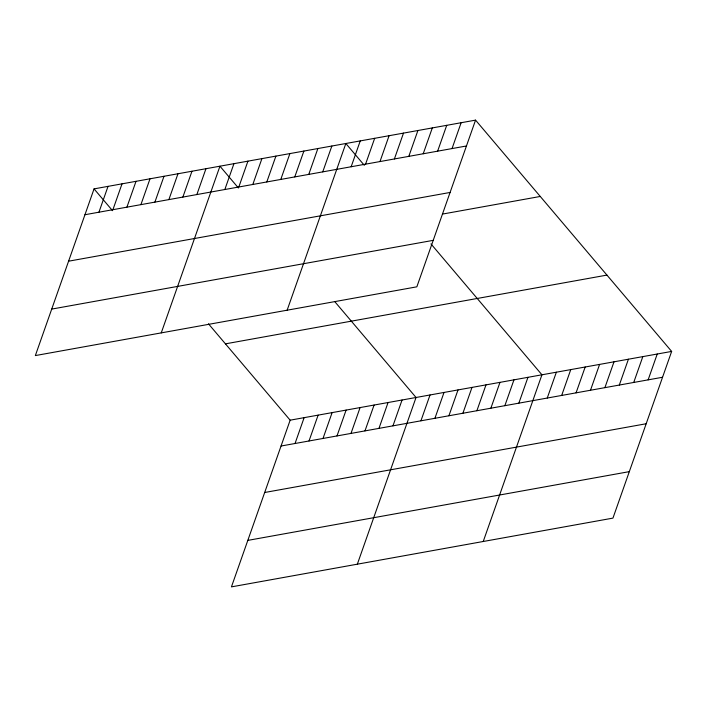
<?xml version="1.0" encoding="UTF-8"?>
<svg xmlns="http://www.w3.org/2000/svg" width="707" height="707" viewBox="0 0 707 707"><rect width="100%" height="100%" fill="white"/><g stroke="black" fill="none" stroke-linecap="round" stroke-linejoin="round"><path stroke-width="1.06" d="M94.049 188.884L35.35 355.577L416.847 286.821L475.555 120.128L94.049 188.884L112.546 210.686M98.936 212.206L108.038 186.356M112.926 209.679L122.028 183.838M126.915 207.16L136.018 181.319M140.905 204.641L150.008 178.8M154.895 202.122L163.997 176.273M168.885 199.595L177.978 173.754M182.874 197.076L191.968 171.235M196.855 194.558L205.958 168.717M161.249 332.891L219.948 166.198L238.436 188M224.835 189.511L233.937 163.671M238.825 186.993L247.927 161.152M252.814 184.474L261.917 158.633M266.804 181.955L275.898 156.114M280.785 179.437L289.888 153.587M294.775 176.909L303.877 151.068M308.765 174.39L317.867 148.55M322.754 171.872L331.857 146.031M287.139 310.196L345.847 143.503L364.335 165.314M351.158 166.755L360.252 140.905M365.563 164.157L374.666 138.316M379.977 161.558L389.08 135.717M208.432 323.788L290.153 420.179L231.445 586.872L612.951 518.116L671.65 351.423L475.555 120.128M394.391 158.96L403.494 133.119M295.04 443.501L304.134 417.651M408.805 156.362L417.908 130.521M309.021 440.974L318.123 415.133M323.011 438.455L332.113 412.614M423.219 153.764L432.313 127.923M337 435.936L346.103 410.095M437.624 151.165L446.727 125.325M350.99 433.418L360.093 407.568M452.038 148.567L461.141 122.726M364.98 430.89L374.083 405.049M378.97 428.371L388.063 402.53M392.959 425.853L402.053 400.012M357.344 564.177L416.043 397.484L335.003 301.898M420.93 420.806L430.033 394.966M434.92 418.288L444.023 392.447M448.91 415.769L458.012 389.928M462.899 413.25L472.002 387.401M476.889 410.723L485.983 384.882M490.87 408.204L499.973 382.363M504.86 405.685L513.962 379.845M518.85 403.167L527.952 377.317M483.234 541.491L541.942 374.798L430.961 243.906M547.253 398.05L556.356 372.2M561.667 395.452L570.761 369.602M576.072 392.853L585.175 367.013M590.486 390.255L599.589 364.414M604.9 387.657L614.003 361.816M619.314 385.059L628.417 359.218M633.728 382.46L642.822 356.62M648.133 379.862L657.236 354.021M84.955 214.725L466.452 145.978M68.579 261.201L450.085 192.454M442.467 214.08L540.263 196.458M51.717 309.092L433.223 240.345M225.436 343.849L606.942 275.094M290.153 420.179L671.65 351.423M281.05 446.02L662.547 377.264M264.683 492.496L646.18 423.749M247.812 540.387L629.318 471.64"/></g></svg>
